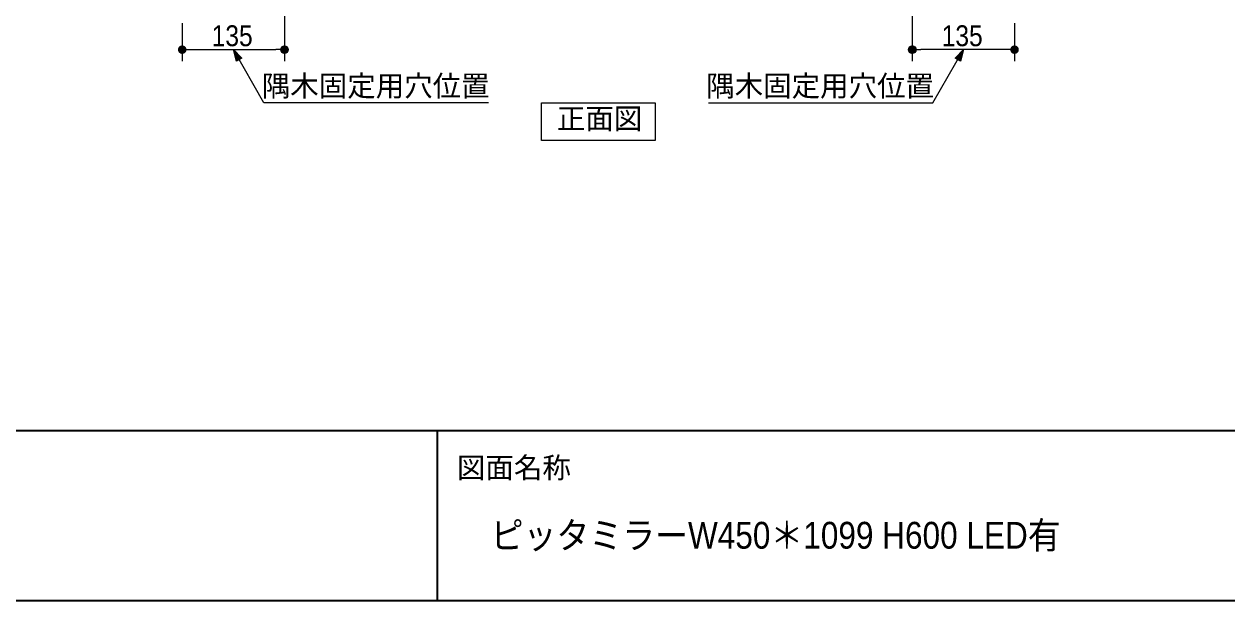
# Model space of a CAD drawing. Units: millimetres, scale not verified. Extents: x -4547 to 4547, y -2284 to 2284.
# Drawn here: x -3499 to -1910, y -2078 to -1316 of the extents above; entities that cross this region are included whole.
import ezdxf
from ezdxf.enums import TextEntityAlignment as Align

# ---------------------------------------------------------------- set-up
doc = ezdxf.new("R2010")
doc.units = ezdxf.units.MM
doc.header["$LTSCALE"] = 20
doc.header["$PDMODE"] = 32
doc.header["$PDSIZE"] = 10
for name, color, linetype, lineweight in [('0-0_1図面枠', 7, 'Continuous', 20), ('0-3_0', 7, 'Continuous', 25), ('0-5_2寸法-1', 7, 'Continuous', 15), ('0-6_2寸法-3', 7, 'Continuous', 15)]:
    doc.layers.add(name, color=color, linetype=linetype, lineweight=lineweight)
doc.layers.add('0-4_Defpoints', color=7, linetype='Continuous')
doc.styles.add('ＭＳ Ｐゴシック', font='')
doc.styles.get('ＭＳ Ｐゴシック').set_extended_font_data('MS PGothic')

# ---------------------------------------------------------------- blocks, each defined once
blk = doc.blocks.new('_Dot')
at = {"layer": '0-3_0'}
blk.add_line((-10, 0), (-20, 0), dxfattribs=at)
for points in [[(0, 0), (-10, 0), (-9.92, 1.25)], [(0, 0), (-9.92, -1.25), (-10, 0)], [(0, 0), (-9.92, 1.25), (-9.69, 2.49)], [(0, 0), (-9.69, -2.49), (-9.92, -1.25)], [(0, 0), (-9.69, 2.49), (-9.3, 3.68)], [(0, 0), (-9.3, -3.68), (-9.69, -2.49)], [(0, 0), (-9.3, 3.68), (-8.76, 4.82)], [(0, 0), (-8.76, -4.82), (-9.3, -3.68)], [(0, 0), (-8.76, 4.82), (-8.09, 5.88)], [(0, 0), (-8.09, -5.88), (-8.76, -4.82)], [(0, 0), (-8.09, 5.88), (-7.29, 6.85)], [(0, 0), (-7.29, -6.85), (-8.09, -5.88)], [(0, 0), (-7.29, 6.85), (-6.37, 7.71)], [(0, 0), (-6.37, -7.71), (-7.29, -6.85)], [(0, 0), (-6.37, 7.71), (-5.36, 8.44)], [(0, 0), (-5.36, -8.44), (-6.37, -7.71)], [(0, 0), (-5.36, 8.44), (-4.26, 9.05)], [(0, 0), (-4.26, -9.05), (-5.36, -8.44)], [(0, 0), (-4.26, 9.05), (-3.09, 9.51)], [(0, 0), (-3.09, -9.51), (-4.26, -9.05)], [(0, 0), (-3.09, 9.51), (-1.87, 9.82)], [(0, 0), (-1.87, -9.82), (-3.09, -9.51)], [(0, 0), (-1.87, 9.82), (-0.63, 9.98)], [(0, 0), (-0.63, -9.98), (-1.87, -9.82)], [(0, 0), (-0.63, 9.98), (0.63, 9.98)], [(0, 0), (0.63, -9.98), (-0.63, -9.98)], [(0, 0), (0.63, 9.98), (1.87, 9.82)], [(0, 0), (1.87, 9.82), (3.09, 9.51)], [(0, 0), (3.09, 9.51), (4.26, 9.05)], [(0, 0), (4.26, 9.05), (5.36, 8.44)], [(0, 0), (5.36, 8.44), (6.37, 7.71)], [(0, 0), (6.37, 7.71), (7.29, 6.85)], [(0, 0), (7.29, 6.85), (8.09, 5.88)], [(0, 0), (8.09, 5.88), (8.76, 4.82)], [(0, 0), (8.76, 4.82), (9.3, 3.68)], [(0, 0), (9.3, 3.68), (9.69, 2.49)], [(0, 0), (9.69, 2.49), (9.92, 1.25)], [(0, 0), (9.92, 1.25), (10, 0)], [(0, 0), (1.87, -9.82), (0.63, -9.98)], [(0, 0), (3.09, -9.51), (1.87, -9.82)], [(0, 0), (4.26, -9.05), (3.09, -9.51)], [(0, 0), (5.36, -8.44), (4.26, -9.05)], [(0, 0), (6.37, -7.71), (5.36, -8.44)], [(0, 0), (7.29, -6.85), (6.37, -7.71)], [(0, 0), (8.09, -5.88), (7.29, -6.85)], [(0, 0), (8.76, -4.82), (8.09, -5.88)], [(0, 0), (9.3, -3.68), (8.76, -4.82)], [(0, 0), (9.69, -2.49), (9.3, -3.68)], [(0, 0), (9.92, -1.25), (9.69, -2.49)], [(0, 0), (10, 0), (9.92, -1.25)]]:
    blk.add_solid(points, dxfattribs=at)
blk = doc.blocks.new('グループ-2')
at = {"layer": '0-0_1図面枠', "lineweight": 35}
for p, q in [((-60000, -37050), (60000, -37050)), ((-32250, -37050), (-32250, -41550))]:
    blk.add_line(p, q, dxfattribs=at)
blk.add_lwpolyline([(-60000, 41550), (60000, 41550), (60000, -41550), (-60000, -41550)], close=True, dxfattribs=at)

msp = doc.modelspace()

# ---------------------------------------------------------------- linework, layer by layer
at = {"layer": '0-4_Defpoints'}
for p in [(-3154.63, -1350), (-2325.63, -1350)]:
    msp.add_point(p, dxfattribs=at)
at = {"layer": '0-5_2寸法-1'}
for p, q in [((-3154.63, -1215), (-3154.63, -1365)), ((-2325.63, -1215), (-2325.63, -1365)), ((-3289.63, -1315), (-3289.63, -1365)), ((-2190.63, -1315), (-2190.63, -1365)), ((-3278.37, -1350), (-3165.88, -1350)), ((-2201.88, -1350), (-2314.37, -1350))]:
    msp.add_line(p, q, dxfattribs=at)
at = {"layer": '0-6_2寸法-3'}
for points in [[(-2885.38, -1420), (-3181.71, -1420), (-3222.13, -1350)], [(-2594.87, -1420), (-2298.54, -1420), (-2258.13, -1350)]]:
    msp.add_lwpolyline(points, dxfattribs=at)
at = {"layer": '0-6_2寸法-3', "lineweight": 5}
for points in [[(-3218.04, -1365.23), (-3222.13, -1350), (-3210.97, -1361.15)], [(-2269.08, -1361.34), (-2258.13, -1350), (-2261.94, -1365.3)]]:
    msp.add_lwpolyline(points, close=True, dxfattribs=at)
at = {"layer": '0-6_2寸法-3'}
msp.add_lwpolyline([(-2815.13, -1420), (-2665.13, -1420), (-2665.13, -1470), (-2815.13, -1470)], close=True, dxfattribs=at)
for points in [[(-3218.04, -1365.23), (-3210.97, -1361.15), (-3222.13, -1350)], [(-2269.08, -1361.34), (-2261.94, -1365.3), (-2258.13, -1350)]]:
    msp.add_solid(points, dxfattribs=at)

# ---------------------------------------------------------------- block references
at = {"layer": '0-0_1図面枠', "xscale": 0.05, "yscale": 0.05}
msp.add_blockref('グループ-2', (-1340.63, 0), dxfattribs=at)
at = {"layer": '0-5_2寸法-1', "xscale": 0.5627563, "yscale": 0.5627563, "rotation": 180}
for p in [(-3289.63, -1350), (-2325.63, -1350)]:
    msp.add_blockref('_Dot', p, dxfattribs=at)
at = {"layer": '0-5_2寸法-1', "xscale": 0.5627563, "yscale": 0.5627563}
for p in [(-3154.63, -1350), (-2190.63, -1350)]:
    msp.add_blockref('_Dot', p, dxfattribs=at)

# ---------------------------------------------------------------- texts
at = {"layer": '0-0_1図面枠', "style": 'ＭＳ Ｐゴシック'}
msp.add_text('図面名称', height=27.57, dxfattribs=at).set_placement((-2926.88, -1923.74), align=Align.BOTTOM_LEFT)
at = {"layer": '0-0_1図面枠', "style": 'ＭＳ Ｐゴシック', "width": 0.9}
msp.add_text('ピッタミラーW450＊1099 H600 LED有', height=35.38, dxfattribs=at).set_placement((-2882.4, -2019.13), align=Align.BOTTOM_LEFT)
at = {"layer": '0-5_2寸法-1', "style": 'ＭＳ Ｐゴシック', "width": 0.9}
for p in [(-3250.79, -1353.72), (-2286.79, -1353.72)]:
    msp.add_text('135', height=27.57, dxfattribs=at).set_placement(p, align=Align.BOTTOM_LEFT)
at = {"layer": '0-6_2寸法-3', "style": 'ＭＳ Ｐゴシック'}
for s, p in [('隅木固定用穴位置', (-3184.6, -1419.84)), ('隅木固定用穴位置', (-2597.77, -1419.84)), ('正面図', (-2794.95, -1463.04))]:
    msp.add_text(s, height=27.57, dxfattribs=at).set_placement(p, align=Align.BOTTOM_LEFT)

doc.saveas('drawing.dxf')
